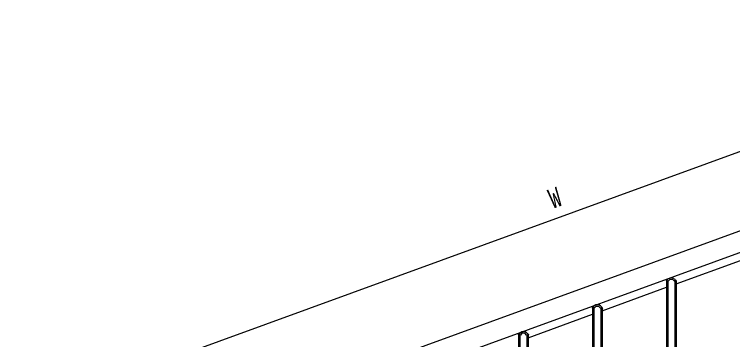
# Model space of a CAD drawing. Units: millimetres, scale not verified. Extents: x -4205 to 4205, y -2970 to 2970.
# Drawn here: x -3010 to -1805, y -875 to -330 of the extents above; entities that cross this region are included whole.
import ezdxf
from ezdxf.enums import TextEntityAlignment as Align

# ---------------------------------------------------------------- set-up
doc = ezdxf.new("R2010")
doc.units = ezdxf.units.MM
doc.header["$LTSCALE"] = 12
doc.layers.add('0-4_YKK_A1', color=4, linetype='Continuous')
doc.layers.add('0-5_YKK_D', color=6, linetype='Continuous')
doc.styles.add('ＭＳ ゴシック', font='')
doc.styles.get('ＭＳ ゴシック').set_extended_font_data('MS Gothic')

msp = doc.modelspace()

# ---------------------------------------------------------------- linework, layer by layer
at = {"layer": '0-4_YKK_A1'}
for p, q in [((-2958.52, -1153.37), (-1111.06, -480.94)), ((-2840.93, -1074.38), (-1251.91, -496.03)), ((-1900.01, -781.94), (-1791.98, -742.61)), ((-1916.4, -777.32), (-1916.36, -776.65)), ((-1916.16, -777.53), (-1916.2, -777.53)), ((-1916.19, -776.3), (-1914.17, -774.54)), ((-1914.18, -777.53), (-1916.16, -777.53)), ((-1916.01, -777.53), (-1916.01, -1417.53)), ((-1913.92, -777.53), (-1914.18, -777.53)), ((-1914.17, -774.54), (-1913.13, -773.64)), ((-1914.01, -777.53), (-1914.01, -1417.53)), ((-1913.11, -777.53), (-1913.92, -777.53)), ((-1910.61, -774.53), (-1913.11, -777.53)), ((-1913.11, -777.53), (-1913.11, -777.53)), ((-1911.26, -775.31), (-1912.26, -776.51)), ((-1912.26, -776.51), (-1912.26, -776.51)), ((-1911.26, -775.31), (-1911.26, -775.31)), ((-1905.41, -774.53), (-1910.61, -774.53)), ((-1902.91, -777.53), (-1905.41, -774.53)), ((-1904.76, -775.31), (-1904.76, -775.31)), ((-1903.76, -776.51), (-1904.76, -775.31)), ((-1903.76, -776.51), (-1903.76, -776.51)), ((-1902.91, -777.53), (-1902.91, -777.53)), ((-1902.11, -777.53), (-1902.91, -777.53)), ((-1902.9, -773.64), (-1901.86, -774.54)), ((-1901.85, -777.53), (-1902.11, -777.53)), ((-1902.01, -777.53), (-1902.01, -1417.53)), ((-1901.86, -774.54), (-1899.84, -776.3)), ((-1899.87, -777.53), (-1901.85, -777.53)), ((-1900.01, -777.53), (-1900.01, -1417.53)), ((-1899.83, -777.53), (-1899.87, -777.53)), ((-1899.67, -776.65), (-1899.63, -777.32)), ((-2024.05, -827.08), (-1916.01, -787.76)), ((-2038.21, -819.69), (-2037.17, -818.79)), ((-2026.94, -818.79), (-2025.9, -819.69)), ((-2040.44, -822.46), (-2040.4, -821.79)), ((-2040.2, -822.67), (-2040.24, -822.67)), ((-2040.23, -821.45), (-2038.21, -819.69)), ((-2038.22, -822.67), (-2040.2, -822.67)), ((-2040.05, -822.67), (-2040.05, -1462.67)), ((-2037.96, -822.67), (-2038.22, -822.67)), ((-2038.05, -822.67), (-2038.05, -1462.67)), ((-2037.15, -822.67), (-2037.96, -822.67)), ((-2034.65, -819.67), (-2037.15, -822.67)), ((-2037.15, -822.67), (-2037.15, -822.67)), ((-2035.3, -820.46), (-2036.3, -821.66)), ((-2036.3, -821.66), (-2036.3, -821.65)), ((-2035.3, -820.46), (-2035.3, -820.45)), ((-2029.45, -819.67), (-2034.65, -819.67)), ((-2026.95, -822.67), (-2029.45, -819.67)), ((-2028.8, -820.46), (-2028.8, -820.45)), ((-2027.8, -821.66), (-2028.8, -820.46)), ((-2027.8, -821.66), (-2027.8, -821.65)), ((-2026.95, -822.67), (-2026.95, -822.67)), ((-2026.15, -822.67), (-2026.95, -822.67)), ((-2025.89, -822.67), (-2026.15, -822.67)), ((-2026.05, -822.67), (-2026.05, -1462.67)), ((-2025.9, -819.69), (-2023.88, -821.45)), ((-2023.91, -822.67), (-2025.89, -822.67)), ((-2024.05, -822.67), (-2024.05, -1462.67)), ((-2023.87, -822.67), (-2023.91, -822.67)), ((-2023.71, -821.79), (-2023.67, -822.46)), ((-2148.09, -872.23), (-2040.05, -832.91)), ((-2164.48, -867.61), (-2164.44, -866.94)), ((-2164.27, -866.59), (-2162.25, -864.83)), ((-2162.25, -864.83), (-2161.21, -863.93)), ((-2158.69, -864.82), (-2161.19, -867.82)), ((-2159.34, -865.6), (-2160.34, -866.8)), ((-2160.34, -866.8), (-2160.34, -866.8)), ((-2159.34, -865.6), (-2159.34, -865.6)), ((-2153.49, -864.82), (-2158.69, -864.82)), ((-2150.99, -867.82), (-2153.49, -864.82)), ((-2152.84, -865.6), (-2152.84, -865.6)), ((-2151.84, -866.8), (-2152.84, -865.6)), ((-2151.84, -866.8), (-2151.84, -866.8)), ((-2150.98, -863.93), (-2149.94, -864.83)), ((-2149.94, -864.83), (-2147.92, -866.59)), ((-2147.75, -866.94), (-2147.71, -867.61)), ((-2164.24, -867.82), (-2164.28, -867.82)), ((-2162.26, -867.82), (-2164.24, -867.82)), ((-2164.09, -867.82), (-2164.09, -1507.82)), ((-2162, -867.82), (-2162.26, -867.82)), ((-2162.09, -867.82), (-2162.09, -1507.82)), ((-2161.19, -867.82), (-2162, -867.82)), ((-2161.19, -867.82), (-2161.19, -867.82)), ((-2150.99, -867.82), (-2150.99, -867.82)), ((-2150.18, -867.82), (-2150.99, -867.82)), ((-2149.93, -867.82), (-2150.18, -867.82)), ((-2150.09, -867.82), (-2150.09, -1507.82)), ((-2147.95, -867.82), (-2149.93, -867.82)), ((-2148.09, -867.82), (-2148.09, -1507.82)), ((-2147.91, -867.82), (-2147.95, -867.82))]:
    msp.add_line(p, q, dxfattribs=at)
for centre, radius, start, end in [((-1916.2, -777.33), 0.2, 176.5, 270), ((-1915.86, -776.68), 0.5, 131, 176.5), ((-1908.01, -779.53), 7.8, 49, 131), ((-1900.17, -776.68), 0.5, 3.5, 49), ((-1899.83, -777.33), 0.2, 270, 3.5), ((-2032.05, -824.67), 7.8, 49, 131), ((-2040.24, -822.47), 0.2, 176.5, 270), ((-2039.9, -821.82), 0.5, 131, 176.5), ((-2024.21, -821.82), 0.5, 3.5, 49), ((-2023.87, -822.47), 0.2, 270, 3.5), ((-2163.94, -866.97), 0.5, 131, 176.5), ((-2156.09, -869.82), 7.8, 49, 131), ((-2148.25, -866.97), 0.5, 3.5, 49), ((-2164.28, -867.62), 0.2, 176.5, 270), ((-2147.91, -867.62), 0.2, 270, 3.5)]:
    msp.add_arc(centre, radius, start, end, dxfattribs=at)
at = {"layer": '0-5_YKK_D'}
msp.add_line((-3017.12, -1005.49), (-1161.22, -330), dxfattribs=at)

# ---------------------------------------------------------------- texts
at = {"layer": '0-5_YKK_D', "style": 'ＭＳ ゴシック', "width": 0.8}
msp.add_text('W', height=32.99, rotation=20, dxfattribs=at).set_placement((-2102.84, -665.27), align=Align.BOTTOM_LEFT)

doc.saveas('drawing.dxf')
